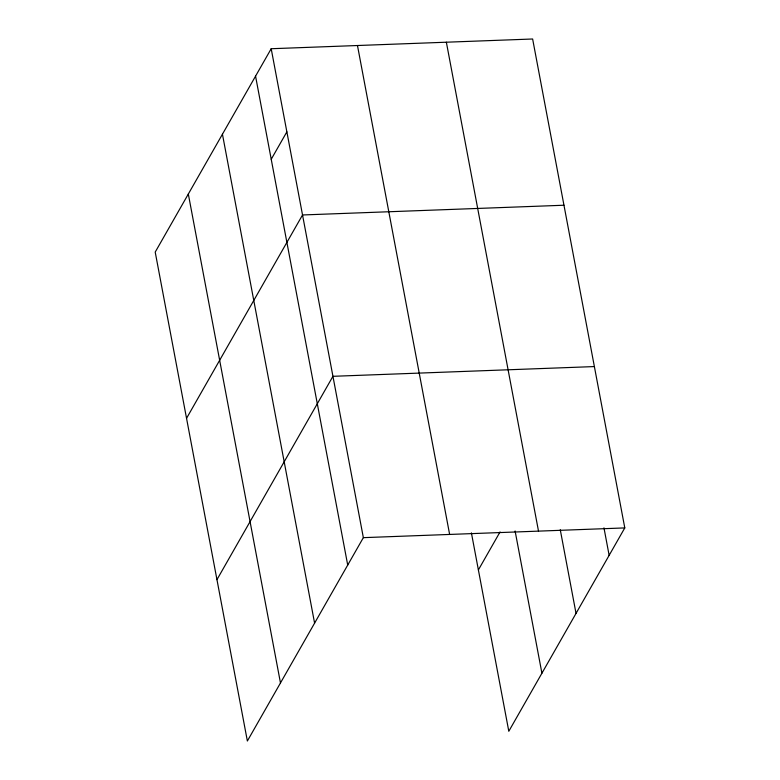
<?xml version="1.0" encoding="UTF-8"?>
<svg xmlns="http://www.w3.org/2000/svg" width="780" height="780" viewBox="0 0 780 780"><rect width="100%" height="100%" fill="white"/><g stroke="black" fill="none" stroke-linecap="round" stroke-linejoin="round"><path stroke-width="1.17" d="M271.196 48.73L155.21 252.086L247.367 741L363.353 537.654L271.196 48.73L532.633 39L624.79 527.914L508.804 731.269L471.403 532.876M271.226 159.276L286.865 131.849M186.547 418.314L302.533 214.968L563.969 205.228M216.957 579.657L332.943 376.311L594.38 366.571M478.384 569.926L500.058 531.921M363.353 537.654L624.79 527.914M603.964 527.855L609.141 555.35M560.264 529.737L576.03 613.402M446.355 42.208L538.512 531.131M515.102 530.995L541.915 673.218M357.474 45.523L449.631 534.437M255.557 76.157L347.714 565.081M222.446 134.219L314.594 623.132M188.321 194.025L280.478 682.948"/></g></svg>
